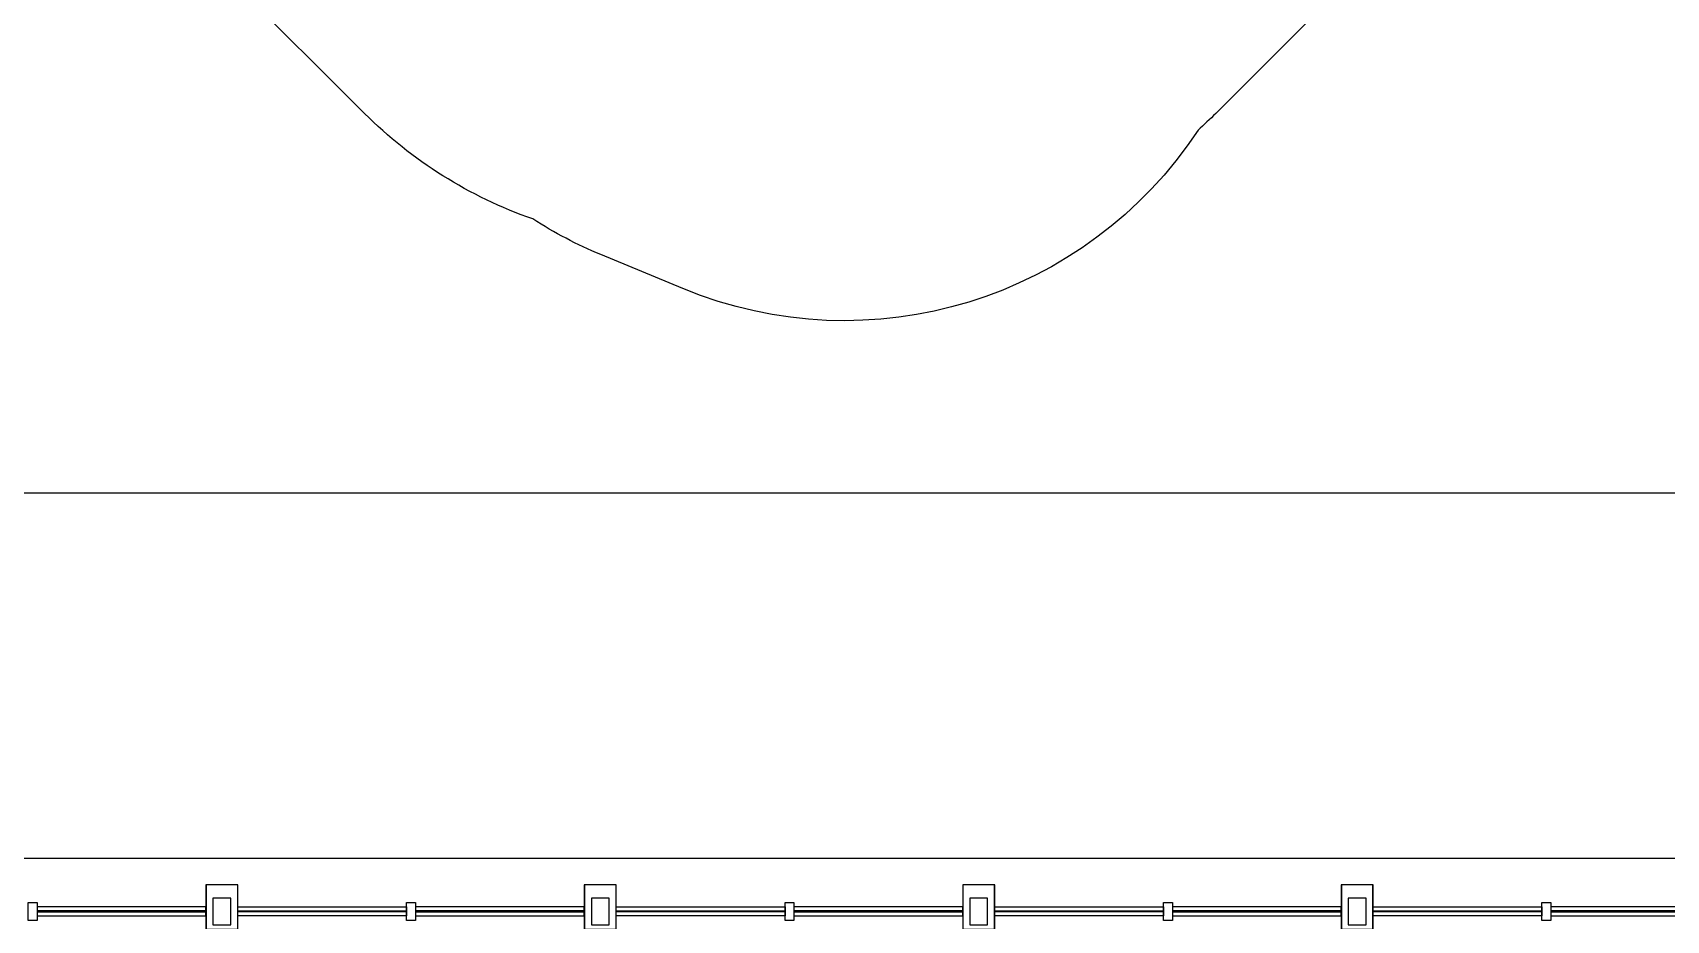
# Model space of a CAD drawing. Header units: millimetres. Extents: x -7616 to 421613, y 91067 to 341353.
# Drawn here: x 179753 to 188930, y 167618 to 172607 of the extents above; entities that cross this region are included whole.
import ezdxf

# ---------------------------------------------------------------- set-up
doc = ezdxf.new("R2010")
doc.units = ezdxf.units.MM
doc.header["$LTSCALE"] = 500
doc.header["$MEASUREMENT"] = 0
doc.linetypes.add('H0', pattern=[0.3, 0.2, -0.1])
doc.layers.add('e-plan', color=9, linetype='CONTINUOUS')

# ---------------------------------------------------------------- blocks, each defined once
blk = doc.blocks.new('A$C633402C3')
at = {"layer": 'e-plan'}
blk.add_line((117706.3, 78585.9), (103863.9, 78585.9), dxfattribs=at)
blk.add_lwpolyline([(124405.5, 100735.6), (116705.5, 100735.6), (116705.5, 103136.1), (116705.5, 100735.6), (124405.5, 100735.6), (124405.5, 86435.6), (117709.6, 86435.6), (117709.6, 78585.9), (103867.2, 78585.9), (103867.2, 89747.7)], dxfattribs=at)
blk.add_lwpolyline([(116741.1, 81686), (114484.5, 82310.1, -0.087069), (113987.2, 81600.4), (113107.4, 80720.7, -0.013649), (113008.3, 80626.8, -0.359932), (110113.2, 79736.6), (109653.1, 79927.2, -0.045406), (109271.8, 80127.4, -0.112995), (108326.3, 80720.6), (107601.3, 81445.6, -0.023722), (107399.1, 81436), (106556.1, 81436, -0.414214), (104421.7, 83570.3), (104421.7, 84413.3, -0.204246), (105078, 85953.1, -0.043347), (105055.5, 86211.9), (105055.5, 87054.9, -0.355405), (106251.1, 88524.5, -0.21561), (107377.5, 89033.9), (108177.5, 89034, -0.334458), (109619.2, 87948.2, -0.047852), (110094.6, 87993.8), (111338.8, 87993.8, -0.099345), (112303.7, 87800.2)], format="xyb", dxfattribs=at)
blk = doc.blocks.new('A$C094C68E2')
at = {"layer": 'e-plan'}
for points in [[(-14870.8, 4000), (-14690.8, 4000), (-14690.8, 4250), (-14870.8, 4250)], [(-14869.6, 4001.2), (-14692, 4001.2), (-14692, 4248.8), (-14869.6, 4248.8)], [(-12745, 4000), (-12565, 4000), (-12565, 4250), (-12745, 4250)], [(-12743.8, 4001.2), (-12566.2, 4001.2), (-12566.2, 4248.8), (-12743.8, 4248.8)], [(-10619.2, 4000), (-10439.2, 4000), (-10439.2, 4250), (-10619.2, 4250)], [(-10618, 4001.2), (-10440.4, 4001.2), (-10440.4, 4248.8), (-10618, 4248.8)], [(-8493.3, 4000), (-8313.3, 4000), (-8313.3, 4250), (-8493.3, 4250)], [(-8492.1, 4001.2), (-8314.5, 4001.2), (-8314.5, 4248.8), (-8492.1, 4248.8)], [(-15868.8, 4150), (-15818.8, 4150), (-15818.8, 4050), (-15868.8, 4050)], [(-14830.8, 4025), (-14730.8, 4025), (-14730.8, 4175), (-14830.8, 4175)], [(-13742.9, 4150), (-13692.9, 4150), (-13692.9, 4050), (-13742.9, 4050)], [(-12705, 4025), (-12605, 4025), (-12605, 4175), (-12705, 4175)], [(-11617.1, 4150), (-11567.1, 4150), (-11567.1, 4050), (-11617.1, 4050)], [(-10579.2, 4025), (-10479.2, 4025), (-10479.2, 4175), (-10579.2, 4175)], [(-9491.3, 4150), (-9441.3, 4150), (-9441.3, 4050), (-9491.3, 4050)], [(-8453.3, 4025), (-8353.3, 4025), (-8353.3, 4175), (-8453.3, 4175)], [(-7365.4, 4150), (-7315.4, 4150), (-7315.4, 4050), (-7365.4, 4050)], [(-14870.8, 4075), (-14870.8, 4125), (-15818.8, 4125), (-15818.8, 4075)], [(-14870.8, 4097.5), (-14870.8, 4102.5), (-15818.8, 4102.5), (-15818.8, 4097.5)], [(-14690.8, 4075), (-14690.8, 4125), (-13742.9, 4125), (-13742.9, 4075)], [(-14690.8, 4097.5), (-14690.8, 4102.5), (-13742.9, 4102.5), (-13742.9, 4097.5)], [(-12745, 4075), (-12745, 4125), (-13692.9, 4125), (-13692.9, 4075)], [(-12745, 4097.5), (-12745, 4102.5), (-13692.9, 4102.5), (-13692.9, 4097.5)], [(-12565, 4075), (-12565, 4125), (-11617.1, 4125), (-11617.1, 4075)], [(-12565, 4097.5), (-12565, 4102.5), (-11617.1, 4102.5), (-11617.1, 4097.5)], [(-10619.2, 4075), (-10619.2, 4125), (-11567.1, 4125), (-11567.1, 4075)], [(-10619.2, 4097.5), (-10619.2, 4102.5), (-11567.1, 4102.5), (-11567.1, 4097.5)], [(-10439.2, 4075), (-10439.2, 4125), (-9491.3, 4125), (-9491.3, 4075)], [(-10439.2, 4097.5), (-10439.2, 4102.5), (-9491.3, 4102.5), (-9491.3, 4097.5)], [(-8493.3, 4075), (-8493.3, 4125), (-9441.3, 4125), (-9441.3, 4075)], [(-8493.3, 4097.5), (-8493.3, 4102.5), (-9441.3, 4102.5), (-9441.3, 4097.5)], [(-8313.3, 4075), (-8313.3, 4125), (-7365.4, 4125), (-7365.4, 4075)], [(-8313.3, 4097.5), (-8313.3, 4102.5), (-7365.4, 4102.5), (-7365.4, 4097.5)], [(-6367.5, 4075), (-6367.5, 4125), (-7315.4, 4125), (-7315.4, 4075)], [(-6367.5, 4097.5), (-6367.5, 4102.5), (-7315.4, 4102.5), (-7315.4, 4097.5)]]:
    blk.add_lwpolyline(points, close=True, dxfattribs=at)

msp = doc.modelspace()

# ---------------------------------------------------------------- linework, layer by layer
at = {"layer": 'e-plan'}
msp.add_line((170096.9, 167968.2), (195596.9, 167968.2), dxfattribs=at)

# ---------------------------------------------------------------- block references
at = {"layer": 'e-plan', "linetype": 'H0'}
msp.add_blockref('A$C633402C3', (73291.5, 91432.6), dxfattribs=at)
at = {"layer": 'e-plan'}
msp.add_blockref('A$C094C68E2', (195596.9, 163568.2), dxfattribs=at)

doc.saveas('drawing.dxf')
